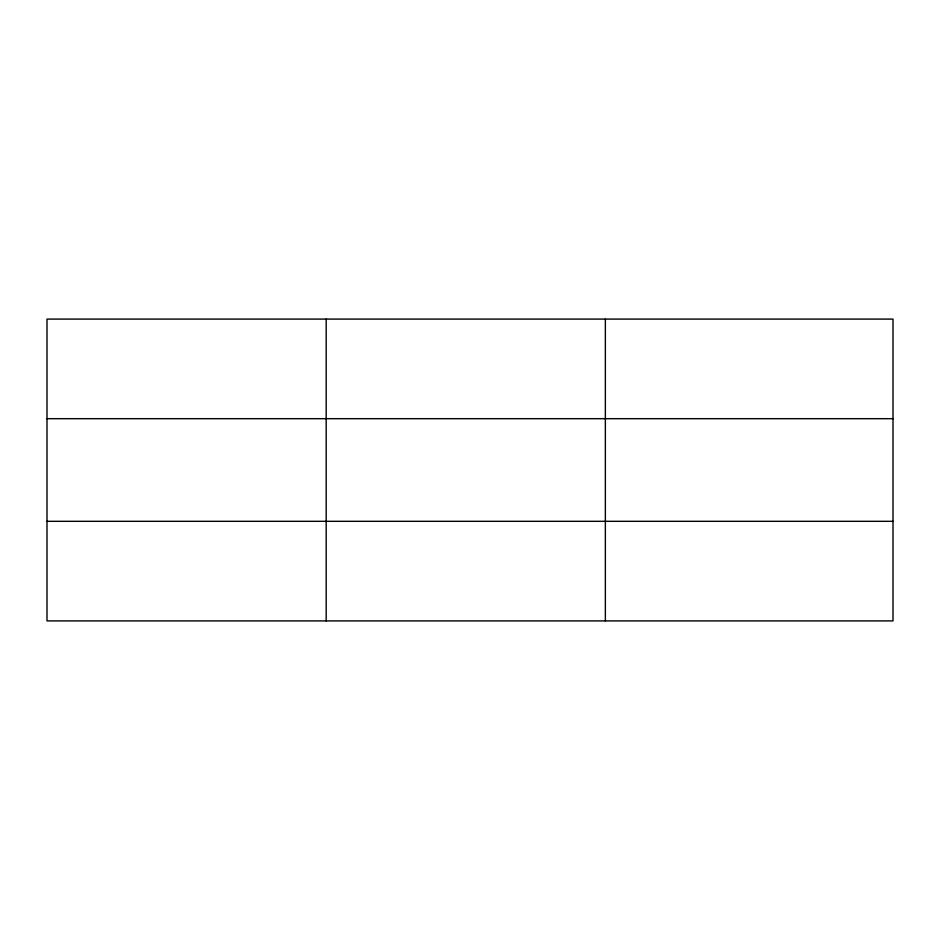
<?xml version="1.0" encoding="UTF-8"?>
<svg xmlns="http://www.w3.org/2000/svg" width="940" height="940" viewBox="0 0 940 940"><rect width="100%" height="100%" fill="white"/><g stroke="black" fill="none" stroke-linecap="round" stroke-linejoin="round"><path stroke-width="1.41" d="M326.18 319.095L326.18 620.905M605.36 319.095L605.36 620.905M893 418.688L893 319.095L47 319.095L47 620.905L893 620.905L893 418.688L47 418.688M47 521.312L893 521.312"/></g></svg>
